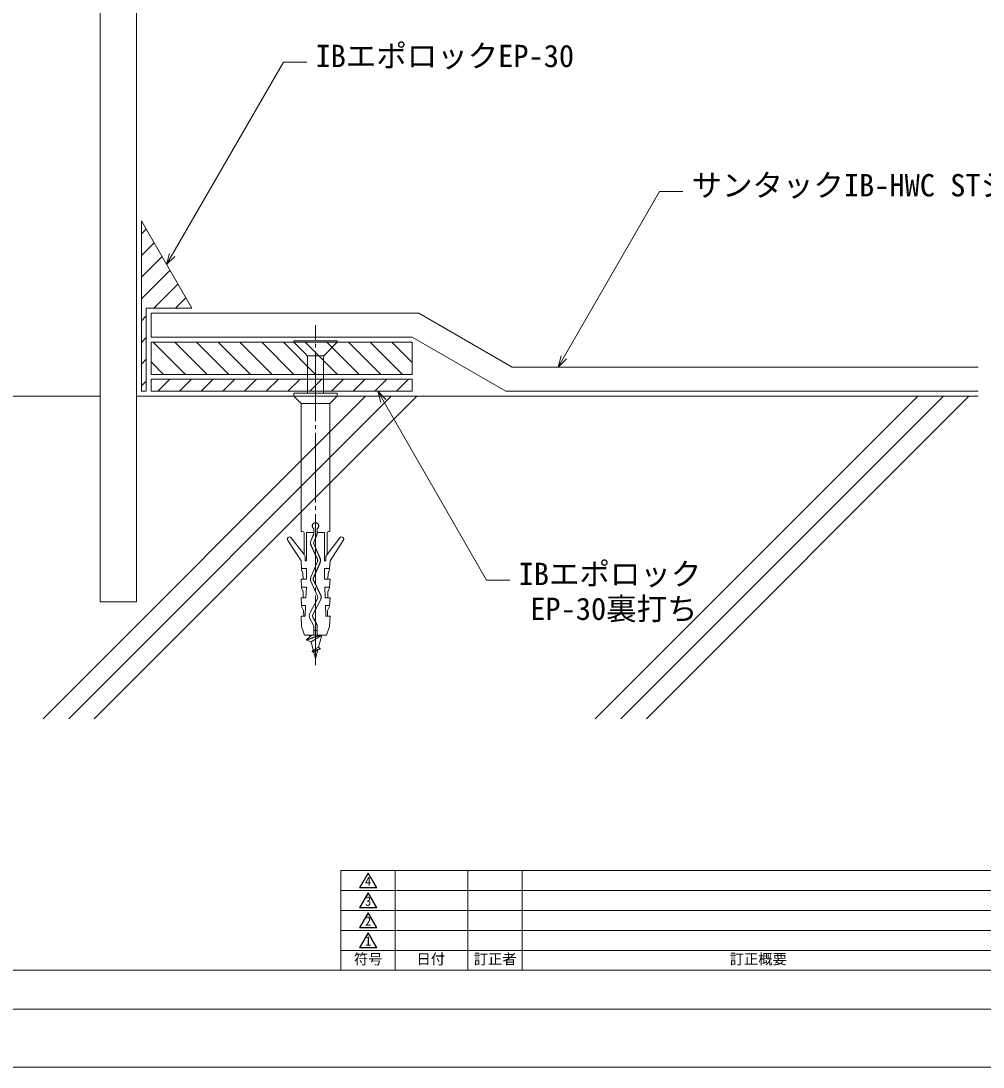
# Model space of a CAD drawing. Units: millimetres, scale not verified. Extents: x -742 to 742, y -525 to 525.
# Drawn here: x -7 to 490, y -525 to 16 of the extents above; entities that cross this region are included whole.
import ezdxf
from ezdxf.enums import TextEntityAlignment as Align

# ---------------------------------------------------------------- set-up
doc = ezdxf.new("R2010")
doc.units = ezdxf.units.MM
doc.header["$LTSCALE"] = 2
doc.linetypes.add('LONG_CHAIN', pattern=[21, 18, -1, 1, -1])
for name, color, linetype, lineweight in [('0-0_用紙枠', 134, 'Continuous', 9), ('0-1_輪郭線', 2, 'Continuous', 9), ('0-2_図面枠', 7, 'Continuous', 9), ('0-3_文字', 5, 'Continuous', 9), ('0-4_表題欄', 7, 'Continuous', 9), ('0-7_躯体', 7, 'Continuous', 9), ('0-8_シーリング(IBｼﾘｺｰﾝ)', 7, 'Continuous', 9), ('0-9_実線', 4, 'Continuous', 9), ('0-A_部材(細線)', 5, 'Continuous', 9), ('0-B_IBｼｰﾄ', 7, 'Continuous', 9), ('0-C_部材(ﾋﾞｽ類)', 7, 'Continuous', 9), ('0-D_中心線', 2, 'LONG_CHAIN', 9), ('0-E_寸法線', 7, 'Continuous', 9)]:
    doc.layers.add(name, color=color, linetype=linetype, lineweight=lineweight)
doc.layers.add('0-5_0', color=7, linetype='Continuous')
doc.styles.add('ＭＳ ゴシック', font='')
doc.styles.get('ＭＳ ゴシック').set_extended_font_data('MS Gothic')

# ---------------------------------------------------------------- blocks, each defined once
blk = doc.blocks.new('囲い文字1')
at = {"layer": '0-3_文字'}
for p, q in [((0.731, -20.663), (0.615, -20.663)), ((0.934, -20.263), (0.846, -20.263)), ((1.022, -20.263), (0.934, -20.263)), ((1.253, -20.663), (1.137, -20.663)), ((-1.81, -25.063), (-1.925, -25.063)), ((-1.579, -24.663), (-1.694, -24.663)), ((-1.348, -24.263), (-1.463, -24.263)), ((-1.117, -23.863), (-1.232, -23.863)), ((-0.886, -23.463), (-1.001, -23.463)), ((-0.655, -23.063), (-0.77, -23.063)), ((-0.424, -22.663), (-0.539, -22.663)), ((-0.193, -22.263), (-0.309, -22.263)), ((0.038, -21.863), (-0.078, -21.863)), ((0.269, -21.463), (0.153, -21.463)), ((0.5, -21.063), (0.384, -21.063)), ((1.484, -21.063), (1.368, -21.063)), ((1.715, -21.463), (1.599, -21.463)), ((1.946, -21.863), (1.83, -21.863)), ((2.177, -22.263), (2.061, -22.263)), ((2.408, -22.663), (2.292, -22.663)), ((2.638, -23.063), (2.523, -23.063)), ((2.869, -23.463), (2.754, -23.463)), ((3.1, -23.863), (2.985, -23.863)), ((3.331, -24.263), (3.216, -24.263)), ((3.562, -24.663), (3.447, -24.663)), ((3.793, -25.063), (3.678, -25.063)), ((-2.272, -25.863), (-2.387, -25.863)), ((-2.041, -25.463), (-2.156, -25.463)), ((4.024, -25.463), (3.909, -25.463)), ((4.255, -25.863), (4.14, -25.863))]:
    blk.add_line(p, q, dxfattribs=at)
for points in [[(-2.329, -25.963), (0.934, -20.311), (0.934, -20.111), (-2.502, -26.063)], [(0.934, -20.311), (4.197, -25.963), (4.37, -26.063), (0.934, -20.111)], [(4.197, -25.963), (-2.329, -25.963), (-2.502, -26.063), (4.37, -26.063)]]:
    blk.add_lwpolyline(points, close=True, dxfattribs=at)
at = {"layer": '0-3_文字', "style": 'ＭＳ ゴシック'}
blk.add_text('1', height=3.651, dxfattribs=at).set_placement((-0.301, -26.315), align=Align.BOTTOM_LEFT)
blk = doc.blocks.new('U34')
at = {"layer": '0-5_0', "xscale": 2.585241, "yscale": 2.585241}
blk.add_blockref('囲い文字1', (6.246, 67.25), dxfattribs=at)
blk = doc.blocks.new('囲い文字2')
at = {"layer": '0-3_文字'}
for p, q in [((-15.308, 33.816), (-15.424, 33.816)), ((-15.077, 34.216), (-15.193, 34.216)), ((-14.846, 34.616), (-14.962, 34.616)), ((-14.615, 35.016), (-14.731, 35.016)), ((-14.384, 35.416), (-14.5, 35.416)), ((-14.153, 35.816), (-14.269, 35.816)), ((-13.922, 36.216), (-14.038, 36.216)), ((-13.691, 36.616), (-13.807, 36.616)), ((-13.488, 37.016), (-13.576, 37.016)), ((-13.4, 37.016), (-13.488, 37.016)), ((-13.169, 36.616), (-13.285, 36.616)), ((-12.938, 36.216), (-13.054, 36.216)), ((-12.707, 35.816), (-12.823, 35.816)), ((-12.477, 35.416), (-12.592, 35.416)), ((-12.246, 35.016), (-12.361, 35.016)), ((-12.015, 34.616), (-12.13, 34.616)), ((-11.784, 34.216), (-11.899, 34.216)), ((-11.553, 33.816), (-11.668, 33.816)), ((-16.694, 31.416), (-16.809, 31.416)), ((-16.463, 31.816), (-16.578, 31.816)), ((-16.232, 32.216), (-16.347, 32.216)), ((-16.001, 32.616), (-16.116, 32.616)), ((-15.77, 33.016), (-15.885, 33.016)), ((-15.539, 33.416), (-15.654, 33.416)), ((-11.322, 33.416), (-11.437, 33.416)), ((-11.091, 33.016), (-11.206, 33.016)), ((-10.86, 32.616), (-10.975, 32.616)), ((-10.629, 32.216), (-10.745, 32.216)), ((-10.398, 31.816), (-10.514, 31.816)), ((-10.167, 31.416), (-10.283, 31.416))]:
    blk.add_line(p, q, dxfattribs=at)
for points in [[(-16.751, 31.316), (-13.488, 36.968), (-13.488, 37.168), (-16.925, 31.216)], [(-13.488, 36.968), (-10.225, 31.316), (-10.052, 31.216), (-13.488, 37.168)], [(-10.225, 31.316), (-16.751, 31.316), (-16.925, 31.216), (-10.052, 31.216)]]:
    blk.add_lwpolyline(points, close=True, dxfattribs=at)
at = {"layer": '0-3_文字', "style": 'ＭＳ ゴシック'}
blk.add_text('2', height=3.651, dxfattribs=at).set_placement((-14.724, 30.963), align=Align.BOTTOM_LEFT)
blk = doc.blocks.new('U35')
at = {"layer": '0-5_0', "xscale": 2.585241, "yscale": 2.585241}
blk.add_blockref('囲い文字2', (43.53, -80.829), dxfattribs=at)
blk = doc.blocks.new('囲い文字3')
at = {"layer": '0-3_文字'}
for p, q in [((-6.862, 17), (-6.977, 17)), ((-6.631, 17.4), (-6.746, 17.4)), ((-6.4, 17.8), (-6.515, 17.8)), ((-6.169, 18.2), (-6.284, 18.2)), ((-5.938, 18.6), (-6.054, 18.6)), ((-5.707, 19), (-5.823, 19)), ((-5.476, 19.4), (-5.592, 19.4)), ((-5.245, 19.8), (-5.361, 19.8)), ((-5.042, 20.2), (-5.13, 20.2)), ((-4.954, 20.2), (-5.042, 20.2)), ((-4.723, 19.8), (-4.839, 19.8)), ((-4.492, 19.4), (-4.608, 19.4)), ((-4.261, 19), (-4.377, 19)), ((-4.03, 18.6), (-4.146, 18.6)), ((-3.799, 18.2), (-3.915, 18.2)), ((-3.568, 17.8), (-3.684, 17.8)), ((-3.337, 17.4), (-3.453, 17.4)), ((-3.107, 17), (-3.222, 17)), ((-8.247, 14.6), (-8.363, 14.6)), ((-8.017, 15), (-8.132, 15)), ((-7.786, 15.4), (-7.901, 15.4)), ((-7.555, 15.8), (-7.67, 15.8)), ((-7.324, 16.2), (-7.439, 16.2)), ((-7.093, 16.6), (-7.208, 16.6)), ((-2.876, 16.6), (-2.991, 16.6)), ((-2.645, 16.2), (-2.76, 16.2)), ((-2.414, 15.8), (-2.529, 15.8)), ((-2.183, 15.4), (-2.298, 15.4)), ((-1.952, 15), (-2.067, 15)), ((-1.721, 14.6), (-1.836, 14.6))]:
    blk.add_line(p, q, dxfattribs=at)
for points in [[(-8.305, 14.5), (-5.042, 20.152), (-5.042, 20.352), (-8.478, 14.4)], [(-5.042, 20.152), (-1.779, 14.5), (-1.605, 14.4), (-5.042, 20.352)], [(-1.779, 14.5), (-8.305, 14.5), (-8.478, 14.4), (-1.605, 14.4)]]:
    blk.add_lwpolyline(points, close=True, dxfattribs=at)
at = {"layer": '0-3_文字', "style": 'ＭＳ ゴシック'}
blk.add_text('3', height=3.651, dxfattribs=at).set_placement((-6.277, 14.147), align=Align.BOTTOM_LEFT)
blk = doc.blocks.new('U36')
at = {"layer": '0-5_0', "xscale": 2.585241, "yscale": 2.585241}
blk.add_blockref('囲い文字3', (21.695, -37.356), dxfattribs=at)
blk = doc.blocks.new('囲い文字4')
at = {"layer": '0-3_文字'}
for p, q in [((-7.713, 12.776), (-7.828, 12.776)), ((-7.482, 13.176), (-7.597, 13.176)), ((-7.251, 13.576), (-7.366, 13.576)), ((-7.02, 13.976), (-7.135, 13.976)), ((-6.789, 14.376), (-6.904, 14.376)), ((-6.558, 14.776), (-6.673, 14.776)), ((-6.327, 15.176), (-6.442, 15.176)), ((-6.096, 15.576), (-6.211, 15.576)), ((-5.865, 15.976), (-5.981, 15.976)), ((-5.662, 16.376), (-5.75, 16.376)), ((-5.574, 16.376), (-5.662, 16.376)), ((-5.343, 15.976), (-5.458, 15.976)), ((-5.112, 15.576), (-5.227, 15.576)), ((-4.881, 15.176), (-4.997, 15.176)), ((-4.65, 14.776), (-4.766, 14.776)), ((-4.419, 14.376), (-4.535, 14.376)), ((-4.188, 13.976), (-4.304, 13.976)), ((-3.957, 13.576), (-4.073, 13.576)), ((-3.726, 13.176), (-3.842, 13.176)), ((-3.495, 12.776), (-3.611, 12.776)), ((-8.867, 10.776), (-8.983, 10.776)), ((-8.636, 11.176), (-8.752, 11.176)), ((-8.405, 11.576), (-8.521, 11.576)), ((-8.174, 11.976), (-8.29, 11.976)), ((-7.944, 12.376), (-8.059, 12.376)), ((-3.264, 12.376), (-3.38, 12.376)), ((-3.034, 11.976), (-3.149, 11.976)), ((-2.803, 11.576), (-2.918, 11.576)), ((-2.572, 11.176), (-2.687, 11.176)), ((-2.341, 10.776), (-2.456, 10.776))]:
    blk.add_line(p, q, dxfattribs=at)
for points in [[(-8.925, 10.676), (-5.662, 16.328), (-5.662, 16.528), (-9.098, 10.576)], [(-5.662, 16.328), (-2.398, 10.676), (-2.225, 10.576), (-5.662, 16.528)], [(-2.398, 10.676), (-8.925, 10.676), (-9.098, 10.576), (-2.225, 10.576)]]:
    blk.add_lwpolyline(points, close=True, dxfattribs=at)
at = {"layer": '0-3_文字', "style": 'ＭＳ ゴシック'}
blk.add_text('4', height=3.651, dxfattribs=at).set_placement((-6.897, 10.323), align=Align.BOTTOM_LEFT)
blk = doc.blocks.new('U37')
at = {"layer": '0-5_0', "xscale": 2.585241, "yscale": 2.585241}
blk.add_blockref('囲い文字4', (23.297, -27.47), dxfattribs=at)
blk = doc.blocks.new('T17')
at = {"layer": '0-4_表題欄'}
for p, q in [((0, 103.125), (675, 103.125)), ((0, 0), (0, 103.125)), ((56.25, 0), (56.25, 103.125)), ((131.25, 0), (131.25, 103.125)), ((187.5, 0), (187.5, 103.125)), ((675, 0), (675, 103.125)), ((0, 82.5), (675, 82.5)), ((0, 61.875), (675, 61.875)), ((0, 41.25), (675, 41.25)), ((0, 20.625), (675, 20.625)), ((0, 0), (675, 0))]:
    blk.add_line(p, q, dxfattribs=at)
for name, p in [('U37', (19.465, 85.312)), ('U36', (19.465, 64.688)), ('U35', (19.465, 44.062)), ('U34', (19.465, 23.438))]:
    blk.add_blockref(name, p, dxfattribs=at)
at = {"layer": '0-4_表題欄', "style": 'ＭＳ ゴシック'}
for s, p in [('符号', (13.421, 2.926)), ('日付', (78.129, 3.033)), ('訂正者', (137.359, 2.955)), ('訂正概要', (401.921, 2.983))]:
    blk.add_text(s, height=10.82, dxfattribs=at).set_placement(p, align=Align.BOTTOM_LEFT)

msp = doc.modelspace()

# ---------------------------------------------------------------- linework, layer by layer
at = {"layer": '0-0_用紙枠'}
msp.add_lwpolyline([(-742.5, -525), (742.5, -525), (742.5, 525), (-742.5, 525)], close=True, dxfattribs=at)
at = {"layer": '0-1_輪郭線'}
msp.add_lwpolyline([(-692.5, -475), (692.5, -475), (692.5, 475), (-692.5, 475)], close=True, dxfattribs=at)
at = {"layer": '0-2_図面枠'}
msp.add_lwpolyline([(-712.5, -495), (712.5, -495), (712.5, 495), (-712.5, 495)], close=True, dxfattribs=at)
at = {"layer": '0-7_躯体'}
for p, q in [((-18.75, -178.312), (33.75, -178.312)), ((4.212, -345), (170.9, -178.312)), ((17.411, -345), (184.1, -178.312)), ((30.611, -345), (197.299, -178.312)), ((52.5, -178.312), (487.5, -178.312)), ((289.613, -345), (456.301, -178.312)), ((302.812, -345), (469.5, -178.312)), ((316.011, -345), (482.699, -178.312))]:
    msp.add_line(p, q, dxfattribs=at)
at = {"layer": '0-8_シーリング(IBｼﾘｺｰﾝ)'}
for p, q in [((81.057, -132.895), (55, -87.764)), ((55, -175.812), (55, -87.764)), ((55, -94.425), (57.438, -91.987)), ((55, -105.65), (61.547, -99.103)), ((55, -116.875), (65.655, -106.22)), ((55, -128.101), (69.764, -113.336)), ((61.43, -132.895), (73.873, -120.453)), ((72.656, -132.895), (77.982, -127.569)), ((57.5, -175.812), (57.5, -132.895)), ((57.5, -132.895), (81.057, -132.895)), ((55, -139.326), (57.5, -136.826)), ((55, -150.551), (57.5, -148.051)), ((55, -161.776), (57.5, -159.276)), ((55, -173.002), (57.5, -170.502)), ((60, -169.562), (195, -169.562)), ((60, -175.812), (60, -169.562)), ((63.415, -175.812), (69.665, -169.562)), ((74.64, -175.812), (80.89, -169.562)), ((85.866, -175.812), (92.116, -169.562)), ((97.091, -175.812), (103.341, -169.562)), ((108.316, -175.812), (114.566, -169.562)), ((119.542, -175.812), (125.792, -169.562)), ((130.767, -175.812), (137.017, -169.562)), ((141.992, -175.812), (148.242, -169.562)), ((153.218, -175.812), (159.468, -169.562)), ((164.443, -175.812), (170.693, -169.562)), ((175.668, -175.812), (181.918, -169.562)), ((186.894, -175.812), (193.144, -169.562)), ((195, -169.562), (195, -175.812)), ((57.5, -175.812), (55, -175.812)), ((60, -175.812), (195, -175.812))]:
    msp.add_line(p, q, dxfattribs=at)
at = {"layer": '0-9_実線'}
for p, q in [((33.75, -284.562), (33.75, 186.852)), ((52.5, -284.562), (52.5, 186.231)), ((33.75, -284.562), (52.5, -284.562))]:
    msp.add_line(p, q, dxfattribs=at)
at = {"layer": '0-A_部材(細線)'}
for p, q in [((60, -150.395), (195, -150.395)), ((60, -167.062), (60, -150.395)), ((77.717, -167.062), (61.05, -150.395)), ((88.942, -167.062), (72.275, -150.395)), ((100.167, -167.062), (83.501, -150.395)), ((111.393, -167.062), (94.726, -150.395)), ((122.618, -167.062), (105.951, -150.395)), ((133.843, -167.062), (117.177, -150.395)), ((145.069, -167.062), (128.402, -150.395)), ((156.294, -167.062), (139.627, -150.395)), ((167.519, -167.062), (150.853, -150.395)), ((178.745, -167.062), (162.078, -150.395)), ((189.97, -167.062), (173.303, -150.395)), ((195, -160.867), (184.529, -150.395)), ((195, -150.395), (195, -167.062)), ((66.491, -167.062), (60, -160.571)), ((60, -167.062), (195, -167.062))]:
    msp.add_line(p, q, dxfattribs=at)
at = {"layer": '0-B_IBｼｰﾄ'}
for p, q in [((60, -135.395), (198.349, -135.395)), ((60, -147.895), (60, -135.395)), ((246.702, -163.312), (198.349, -135.395)), ((60, -147.895), (195, -147.895)), ((243.353, -175.812), (195, -147.895)), ((487.5, -163.312), (246.702, -163.312)), ((487.5, -175.812), (243.353, -175.812))]:
    msp.add_line(p, q, dxfattribs=at)
at = {"layer": '0-C_部材(ﾋﾞｽ類)'}
for p, q in [((133.75, -150.395), (156.25, -150.395)), ((149.175, -157.47), (140.825, -157.47)), ((140.825, -176.808), (140.825, -158.506)), ((149.175, -158.506), (149.175, -176.808)), ((133.757, -178.312), (156.243, -178.312)), ((152.5, -182.1), (137.5, -182.1)), ((144.129, -246.88), (144.129, -248.857)), ((144.212, -246.832), (144.212, -248.857)), ((145.788, -248.857), (145.788, -246.832)), ((145.871, -248.857), (145.871, -246.88)), ((143.964, -249.634), (142.541, -253.194)), ((144.07, -249.597), (142.619, -253.223)), ((144.081, -253.81), (145.509, -250.24)), ((144.158, -253.84), (145.61, -250.213)), ((142.599, -255.361), (145.969, -262.63)), ((142.675, -255.326), (146.045, -262.595)), ((147.261, -262.017), (144.092, -254.635)), ((147.337, -261.983), (144.168, -254.603)), ((139.55, -260.821), (139.056, -260.173)), ((145.986, -263.778), (142.566, -271.774)), ((146.063, -263.81), (142.642, -271.806)), ((143.843, -272.325), (147.27, -264.41)), ((143.919, -272.358), (147.346, -264.443)), ((150.45, -260.821), (150.944, -260.173)), ((142.586, -273.973), (146.033, -281.635)), ((142.662, -273.939), (146.108, -281.599)), ((147.478, -280.829), (143.859, -273.295)), ((147.564, -280.814), (143.934, -273.259)), ((145.941, -283.058), (142.072, -290.364)), ((146.012, -283.101), (142.145, -290.403)), ((143.528, -291.097), (147.494, -283.676)), ((143.601, -291.136), (147.568, -283.715)), ((142.073, -293.239), (143.887, -296.657)), ((142.146, -293.2), (143.96, -296.618)), ((145.363, -295.827), (143.544, -292.534)), ((145.436, -295.787), (143.617, -292.493)), ((147.933, -301.808), (140.406, -304.436)), ((147.217, -301.808), (140.406, -304.186)), ((141.767, -301.808), (141.982, -302.61)), ((148.233, -301.808), (142.708, -305.32)), ((144.192, -297.551), (144.109, -297.551)), ((144.109, -297.551), (144.159, -301.808)), ((145.891, -297.551), (145.808, -297.551)), ((145.841, -301.808), (145.891, -297.551)), ((146.584, -307.962), (143.854, -309.596)), ((147.371, -308.749), (143.271, -310.179)), ((147.371, -308.999), (143.271, -310.429)), ((146.184, -309.455), (144.17, -310.774))]:
    msp.add_line(p, q, dxfattribs=at)
for points in [[(140.093, -156.738), (133.75, -150.395), (133.75, -149.645), (156.25, -149.645), (156.25, -150.395), (149.907, -156.738)], [(152.602, -181.953), (156.243, -178.312), (156.243, -176.808), (133.757, -176.808), (133.757, -178.312), (137.398, -181.953)], [(137.545, -182.307), (137.545, -248.15), (137.589, -248.15), (137.767, -248.239), (137.945, -248.239), (138.123, -248.328), (138.643, -248.444)], [(151.357, -248.444), (151.877, -248.328), (152.055, -248.239), (152.233, -248.239), (152.411, -248.15), (152.455, -248.15), (152.455, -182.307)], [(130.629, -252.841), (137.5, -263.336), (137.722, -267.336), (140.389, -267.336), (140.389, -272.891), (137.5, -272.891), (137.722, -276.936), (140.256, -276.936), (140.078, -282.447), (137.5, -282.447), (137.722, -286.491), (139.9, -286.491), (139.722, -292.047), (137.5, -292.047), (137.77, -297.398), (139.375, -301.808), (150.625, -301.808), (152.23, -297.398), (152.5, -292.047), (150.278, -292.047), (150.1, -286.491), (152.278, -286.491), (152.5, -282.447), (149.922, -282.447), (149.744, -276.936), (152.278, -276.936), (152.5, -272.891), (149.611, -272.891), (149.611, -267.336), (152.278, -267.336), (152.5, -263.336), (159.371, -252.841)], [(139.056, -248.95), (139.056, -260.173), (132.436, -251.51)], [(144.129, -248.68), (140.389, -248.68), (140.389, -263.336), (139.723, -263.336), (139.723, -261.454)], [(145.871, -248.68), (149.611, -248.68), (149.611, -263.336), (150.277, -263.336), (150.277, -261.454)], [(157.564, -251.51), (150.944, -260.173), (150.944, -248.95)], [(137.722, -267.336), (137.722, -267.958), (138.478, -269.869), (138.567, -272.891)], [(152.278, -267.336), (152.278, -267.958), (151.522, -269.869), (151.433, -272.891)], [(138.7, -282.447), (138.656, -279.425), (137.722, -277.425), (137.722, -276.936)], [(151.3, -282.447), (151.344, -279.425), (152.278, -277.425), (152.278, -276.936)], [(137.722, -286.491), (137.722, -286.936), (138.833, -289.025), (138.878, -292.047)], [(152.278, -286.491), (152.278, -286.936), (151.167, -289.025), (151.122, -292.047)], [(143.036, -301.808), (141.982, -302.61), (140.406, -304.186), (140.406, -304.436), (142.708, -305.32), (143.854, -309.596), (143.271, -310.179), (143.271, -310.429), (144.17, -310.774), (145, -313.872), (146.184, -309.455), (147.371, -308.999), (147.371, -308.749), (146.584, -307.962), (148.233, -301.808)], [(144.192, -301.808), (144.192, -299.365), (145.808, -299.365), (145.808, -301.808)]]:
    msp.add_lwpolyline(points, dxfattribs=at)
for centre, radius, start, end in [((138.325, -158.506), 2.5, 0, 45), ((151.675, -158.506), 2.5, 135, 180), ((137.045, -182.307), 0.5, 0, 45), ((152.955, -182.307), 0.5, 135, 180), ((138.539, -248.95), 0.517, 0, 78.37519), ((145, -245.41), 1.709, 300.64443, 239.35557), ((145, -245.41), 1.626, 298.99242, 241.00758), ((151.461, -248.95), 0.517, 101.62481, 180), ((131.544, -252.191), 1.123, 37.38183, 215.39037), ((145.083, -254.21), 2.737, 158.2146, 204.87271), ((145.083, -254.21), 2.654, 158.17187, 204.87271), ((142.221, -248.857), 1.908, 335.97512, 0), ((145.083, -254.21), 1.078, 158.20137, 203.23665), ((142.221, -248.857), 1.991, 338.19323, 0), ((145.083, -254.21), 0.995, 158.19323, 203.23665), ((142.221, -248.857), 3.567, 337.19074, 0), ((142.221, -248.857), 3.65, 338.19323, 0), ((158.456, -252.191), 1.123, 324.60963, 142.61817), ((138.473, -261.454), 1.25, 0, 30.42714), ((144.69, -263.223), 1.41, 336.84042, 24.87271), ((144.69, -263.223), 1.493, 336.84042, 24.87271), ((144.53, -263.223), 2.986, 336.58818, 23.8287), ((144.53, -263.223), 3.069, 336.58818, 23.8287), ((151.527, -261.454), 1.25, 149.57286, 180), ((145.083, -272.85), 2.737, 156.84042, 204.22194), ((145.083, -272.85), 2.654, 156.84042, 204.22194), ((144.906, -272.792), 1.161, 156.27812, 205.66734), ((144.906, -272.792), 1.078, 156.27812, 205.66734), ((144.861, -282.267), 2.986, 331.85925, 28.78795), ((144.861, -282.267), 3.069, 331.85949, 28.27499), ((144.773, -282.267), 1.41, 325.90086, 26.66039), ((144.773, -282.267), 1.493, 326.07565, 26.59167), ((144.784, -291.801), 3.069, 152.09899, 207.95156), ((144.784, -291.801), 2.986, 152.09899, 207.95156), ((144.845, -291.801), 1.493, 151.87656, 209.41932), ((144.845, -291.801), 1.41, 151.87656, 209.43109), ((142.202, -297.551), 1.908, 0, 27.95156), ((142.202, -297.551), 1.991, 0, 27.95156), ((142.241, -297.551), 3.567, 0, 28.91197), ((142.241, -297.551), 3.65, 0, 28.91198)]:
    msp.add_arc(centre, radius, start, end, dxfattribs=at)
at = {"layer": '0-D_中心線'}
msp.add_line((145, -317.232), (145, -141.645), dxfattribs=at)
at = {"layer": '0-E_寸法線'}
for points in [[(68.028, -110.33), (128.45, -5.676), (140.45, -5.676)], [(270.402, -163.312), (322.842, -72.483), (334.842, -72.483)], [(72.271, -106.087), (68.028, -110.33), (69.581, -104.534)], [(274.644, -159.069), (270.402, -163.312), (271.955, -157.517)], [(177.123, -175.812), (233.439, -273.354), (245.439, -273.354)], [(178.675, -181.608), (177.123, -175.812), (181.365, -180.055)]]:
    msp.add_lwpolyline(points, dxfattribs=at)

# ---------------------------------------------------------------- block references
at = {"layer": '0-4_表題欄', "xscale": 0.5, "yscale": 0.5}
msp.add_blockref('T17', (158.125, -475), dxfattribs=at)

# ---------------------------------------------------------------- texts
at = {"layer": '0-3_文字', "color": 7, "style": 'ＭＳ ゴシック'}
for s, p in [('IBエポロックEP-30', (144.99, -11.735)), ('サンタックIB-HWC STシート', (339.382, -78.542)), ('IBエポロック', (249.979, -279.413)), ('EP-30裏打ち', (255.979, -297.413))]:
    msp.add_text(s, height=11.54, dxfattribs=at).set_placement(p, align=Align.BOTTOM_LEFT)

doc.saveas('drawing.dxf')
